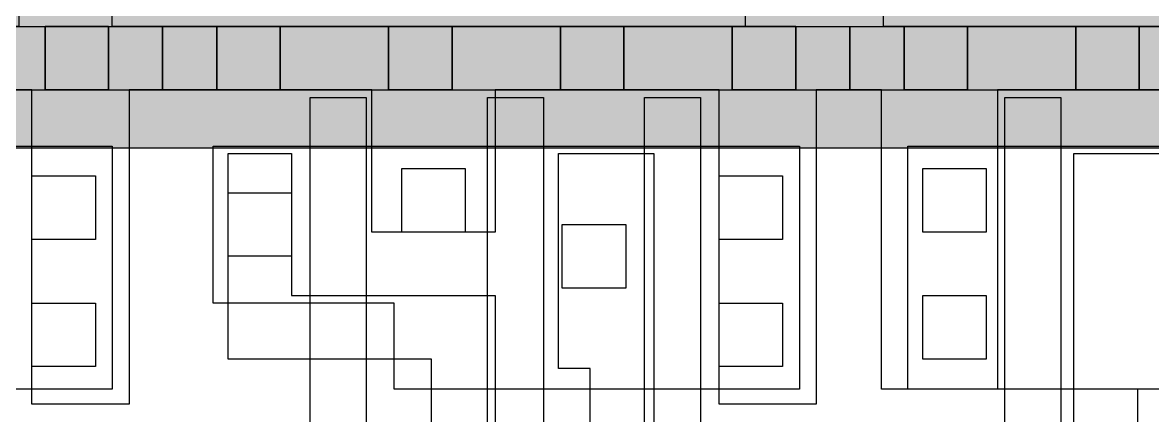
# Model space of a CAD drawing. Extents: x -0.2 to 64.2, y -0.2 to 38.3.
# Drawn here: x 1.925 to 4.95, y 15.365 to 16.415 of the extents above; entities that cross this region are included whole.
import ezdxf

# ---------------------------------------------------------------- set-up
doc = ezdxf.new("R2010")
doc.units = 0
for name, color, linetype, true_color in [('GDS 65_20', 7, 'Continuous', 0x2fd36b), ('GDS 66_20', 7, 'Continuous', 0xff3d3d), ('GDS 66_44', 7, 'Continuous', 0xffffff), ('GDS 67_20', 7, 'Continuous', 0x4aa8ff), ('GDS 67_44', 7, 'Continuous', 0xffd84a), ('GDS 68_20', 7, 'Continuous', 0xc06bff)]:
    doc.layers.add(name, color=color, linetype=linetype, true_color=true_color)

msp = doc.modelspace()

# ---------------------------------------------------------------- linework, layer by layer
at = {"layer": 'GDS 65_20', "flags": 128}
for points in [[(2.165, 15.435), (1.08, 15.435), (1.08, 15.665), (0.595, 15.665), (0.595, 16.085), (2.165, 16.085)], [(4.005, 15.435), (2.92, 15.435), (2.92, 15.665), (2.435, 15.665), (2.435, 16.085), (4.005, 16.085)], [(4.295, 16.085), (5.385, 16.085), (5.385, 15.435), (4.295, 15.435)]]:
    msp.add_lwpolyline(points, close=True, dxfattribs=at)
at = {"layer": 'GDS 66_20', "flags": 128}
for points in [[(2.845, 13.745), (2.695, 13.745), (2.695, 14.995), (2.435, 14.995), (2.435, 15.325), (2.695, 15.325), (2.695, 16.215), (2.845, 16.215)], [(3.74, 13.705), (3.59, 13.705), (3.59, 14.995), (3.32, 14.995), (3.32, 13.705), (3.17, 13.705), (3.17, 14.995), (3.055, 14.995), (3.055, 15.325), (3.17, 15.325), (3.17, 16.215), (3.32, 16.215), (3.32, 15.325), (3.59, 15.325), (3.59, 16.215), (3.74, 16.215)], [(4.705, 13.705), (4.555, 13.705), (4.555, 14.995), (4.245, 14.995), (4.245, 15.325), (4.555, 15.325), (4.555, 16.215), (4.705, 16.215)]]:
    msp.add_lwpolyline(points, close=True, dxfattribs=at)
at = {"layer": 'GDS 66_44', "flags": 128}
for points in [[(1.95, 16.005), (2.12, 16.005), (2.12, 15.835), (1.95, 15.835)], [(2.94, 16.025), (3.11, 16.025), (3.11, 15.855), (2.94, 15.855)], [(3.79, 16.005), (3.96, 16.005), (3.96, 15.835), (3.79, 15.835)], [(4.335, 16.025), (4.505, 16.025), (4.505, 15.855), (4.335, 15.855)], [(2.475, 15.96), (2.645, 15.96), (2.645, 15.79), (2.475, 15.79)], [(3.37, 15.875), (3.54, 15.875), (3.54, 15.705), (3.37, 15.705)], [(4.335, 15.685), (4.505, 15.685), (4.505, 15.515), (4.335, 15.515)], [(1.95, 15.665), (2.12, 15.665), (2.12, 15.495), (1.95, 15.495)], [(3.79, 15.665), (3.96, 15.665), (3.96, 15.495), (3.79, 15.495)]]:
    msp.add_lwpolyline(points, close=True, dxfattribs=at)
at = {"layer": 'GDS 67_20', "flags": 128}
for points in [[(7.82, 16.405), (7.185, 16.405), (7.185, 17.015), (7.015, 17.015), (7.015, 16.405), (6.255, 16.405), (6.255, 16.935), (6.045, 16.935), (6.045, 16.405), (4.23, 16.405), (4.23, 16.905), (3.86, 16.905), (3.86, 16.405), (2.165, 16.405), (2.165, 16.865), (1.915, 16.865), (1.915, 16.405), (1.305, 16.405), (1.305, 16.785), (0.975, 16.785), (0.975, 16.405), (0.46, 16.405), (0.46, 16.235), (7.82, 16.235)], [(2.3, 16.235), (2.21, 16.235), (2.21, 15.395), (1.95, 15.395), (1.95, 16.235), (1.35, 16.235), (1.35, 15.855), (1.02, 15.855), (1.02, 16.235), (0.46, 16.235), (0.46, 16.405), (2.3, 16.405)], [(4.14, 16.235), (4.05, 16.235), (4.05, 15.395), (3.79, 15.395), (3.79, 16.235), (3.19, 16.235), (3.19, 15.855), (2.86, 15.855), (2.86, 16.235), (2.3, 16.235), (2.3, 16.405), (4.14, 16.405)], [(5.52, 16.235), (4.535, 16.235), (4.535, 15.435), (4.225, 15.435), (4.225, 16.235), (4.14, 16.235), (4.14, 16.405), (5.52, 16.405)], [(3.275, 14.995), (3.19, 14.995), (3.19, 14.615), (2.645, 14.615), (2.645, 13.855), (2.475, 13.855), (2.475, 14.785), (3.02, 14.785), (3.02, 15.515), (2.475, 15.515), (2.475, 16.065), (2.645, 16.065), (2.645, 15.685), (3.19, 15.685), (3.19, 15.325), (3.275, 15.325)], [(3.615, 13.855), (3.36, 13.855), (3.36, 14.76), (3.445, 14.76), (3.445, 15.49), (3.36, 15.49), (3.36, 16.065), (3.615, 16.065)], [(5.435, 15.435), (4.91, 15.435), (4.91, 14.835), (5.005, 14.835), (5.005, 13.855), (4.675, 13.855), (4.675, 14.835), (4.74, 14.835), (4.74, 16.065), (5.435, 16.065)]]:
    msp.add_lwpolyline(points, close=True, dxfattribs=at)
at = {"layer": 'GDS 67_44', "flags": 128}
for points in [[(1.985, 16.405), (2.155, 16.405), (2.155, 16.235), (1.985, 16.235)], [(1.985, 16.235), (2.155, 16.235), (2.155, 16.405), (1.985, 16.405)], [(2.445, 16.405), (2.615, 16.405), (2.615, 16.235), (2.445, 16.235)], [(2.445, 16.235), (2.615, 16.235), (2.615, 16.405), (2.445, 16.405)], [(2.905, 16.405), (3.075, 16.405), (3.075, 16.235), (2.905, 16.235)], [(2.905, 16.235), (3.075, 16.235), (3.075, 16.405), (2.905, 16.405)], [(3.365, 16.405), (3.535, 16.405), (3.535, 16.235), (3.365, 16.235)], [(3.365, 16.235), (3.535, 16.235), (3.535, 16.405), (3.365, 16.405)], [(3.825, 16.405), (3.995, 16.405), (3.995, 16.235), (3.825, 16.235)], [(3.825, 16.235), (3.995, 16.235), (3.995, 16.405), (3.825, 16.405)], [(4.285, 16.405), (4.455, 16.405), (4.455, 16.235), (4.285, 16.235)], [(4.285, 16.235), (4.455, 16.235), (4.455, 16.405), (4.285, 16.405)], [(4.745, 16.405), (4.915, 16.405), (4.915, 16.235), (4.745, 16.235)], [(4.745, 16.235), (4.915, 16.235), (4.915, 16.405), (4.745, 16.405)]]:
    msp.add_lwpolyline(points, close=True, dxfattribs=at)
at = {"layer": 'GDS 68_20', "const_width": 0.48, "flags": 128}
for points in [[(0.46, 16.32), (2.3, 16.32)], [(2.3, 16.32), (4.14, 16.32)], [(4.14, 16.32), (5.52, 16.32)]]:
    msp.add_lwpolyline(points, dxfattribs=at)
at = {"layer": 'GDS 68_20', "flags": 128}
msp.add_lwpolyline([(0.46, 16.08), (7.82, 16.08), (7.82, 16.56), (0.46, 16.56)], close=True, dxfattribs=at)

doc.saveas('drawing.dxf')
